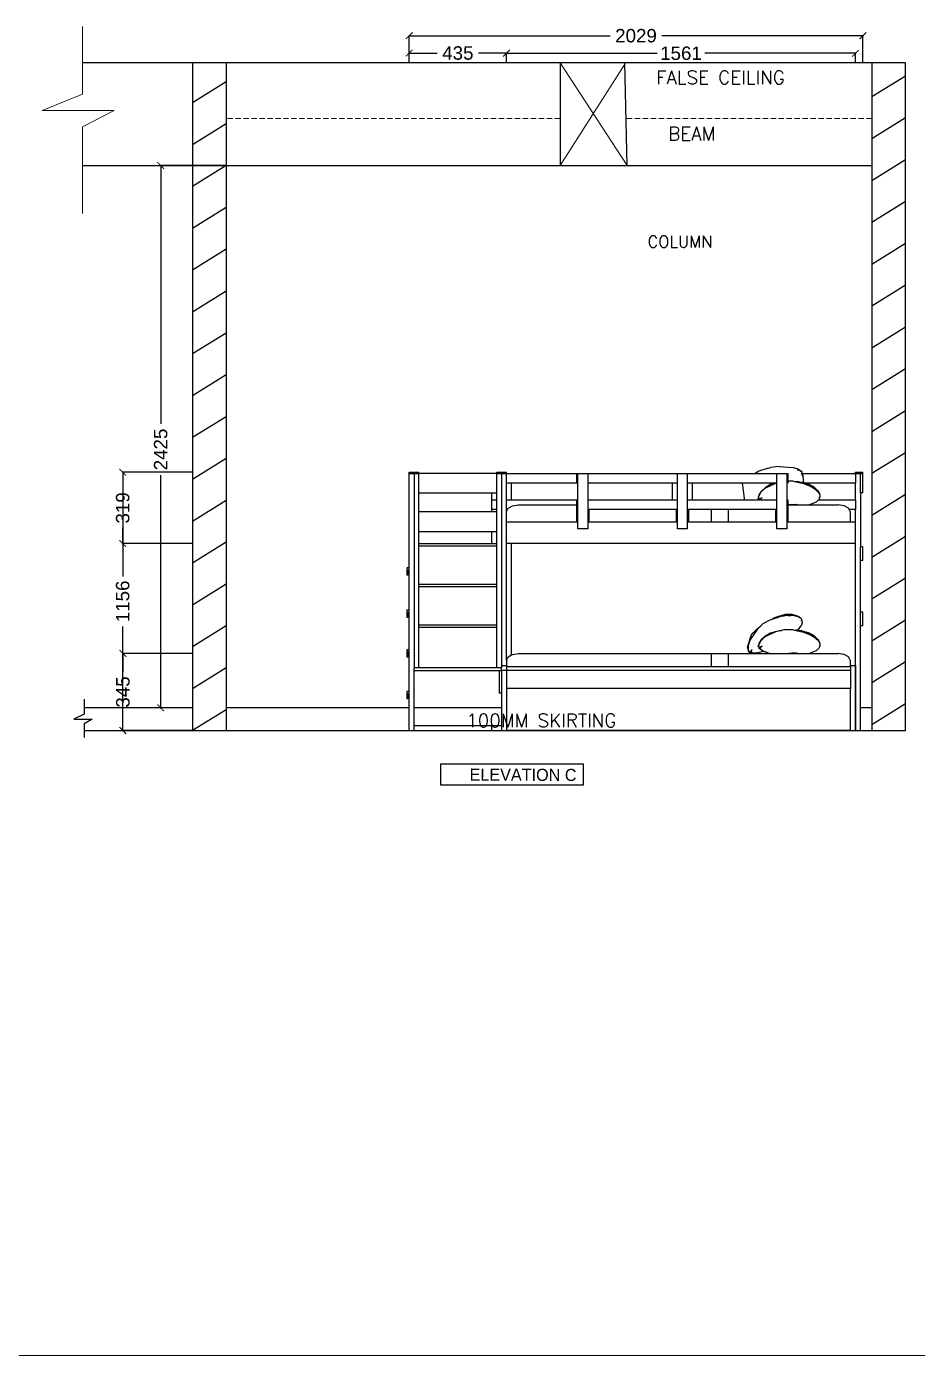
# Model space of a CAD drawing. Header units: millimetres. Extents: x 1464389 to 1998638, y -29162 to 256806.
# Drawn here: x 1539506 to 1543490, y 29939 to 35883 of the extents above; entities that cross this region are included whole.
import ezdxf

# ---------------------------------------------------------------- set-up
doc = ezdxf.new("R2010")
doc.units = ezdxf.units.MM
doc.header["$LTSCALE"] = 15
doc.header["$PDMODE"] = 35
doc.linetypes.add('HIDDEN', pattern=[9.525, 6.35, -3.175])
doc.layers.get('0').update_dxf_attribs({"lineweight": 5})
for name, color, linetype, lineweight in [('dimension', 1, 'Continuous', 25), ('false ceiling', 124, 'Continuous', 9), ('Hatch', 252, 'Continuous', 15), ('Layer1', 7, 'Continuous', 5), ('ledge wall line', 252, 'Continuous', 13), ('LS_DR_TEXT', 7, 'Continuous', 13)]:
    doc.layers.add(name, color=color, linetype=linetype, lineweight=lineweight)
for name, color, linetype in [('Edges', 7, 'Continuous'), ('Layer 1', 7, 'Continuous'), ('NEW WALL', 5, 'Continuous'), ('Text', 250, 'Continuous')]:
    doc.layers.add(name, color=color, linetype=linetype)
doc.styles.add('ARIAL', font='arial.ttf')
doc.styles.add('ROMANS', font='romans.shx')
doc.dimstyles.new('SC-25', dxfattribs={"dimtxt": 60, "dimasz": 30, "dimexe": 0, "dimexo": 0, "dimgap": 25, "dimtad": 0, "dimdec": 0, "dimzin": 0, "dimdsep": 46, "dimtxsty": 'ARIAL', "dimblk": 'ARCHTICK', "dimcen": 0.09, "dimdle": 3, "dimclrd": 251, "dimclre": 251, "dimclrt": 1, "dimadec": 0, "dimazin": 0, "dimtfac": 1, "dimtdec": 0, "dimtofl": 0, "dimtmove": 0, "dimatfit": 2, "dimfxl": 100, "dimtolj": 1, "dimtzin": 0, "dimarcsym": 0})

# ---------------------------------------------------------------- blocks, each defined once
blk = doc.blocks.new('_ArchTick')
at = {"color": 0, "linetype": 'ByBlock', "const_width": 0.15}
blk.add_lwpolyline([(-0.5, -0.5), (0.5, 0.5)], dxfattribs=at)
blk = doc.blocks.new('*D1486')
at = {"layer": 'Defpoints', "color": 0, "ltscale": 0.25, "transparency": 16777216}
for p in [(1540248.7, 33889.9), (1539936.2, 32734.2), (1540259.8, 32734.2)]:
    blk.add_point(p, dxfattribs=at)
at = {"layer": 'dimension', "color": 251, "lineweight": -2, "ltscale": 0.25, "transparency": 16777216}
for p, q in [((1539936.2, 33892.9), (1539936.2, 33423.8)), ((1540248.7, 33889.9), (1539936.2, 33889.9)), ((1539936.2, 32731.2), (1539936.2, 33200.3)), ((1540259.8, 32734.2), (1539936.2, 32734.2))]:
    blk.add_line(p, q, dxfattribs=at)
at = {"layer": 'dimension', "color": 251, "lineweight": -2, "ltscale": 0.25, "transparency": 16777216, "xscale": 30, "yscale": 30, "zscale": 30}
for p, rotation in [((1539936.2, 33889.9), 90), ((1539936.2, 32734.2), 270)]:
    blk.add_blockref('_ArchTick', p, dxfattribs=dict(at, rotation=rotation))
at = {"layer": 'dimension', "color": 1, "ltscale": 0.25, "transparency": 16777216, "insert": (1539936.2, 33312), "char_height": 60, "attachment_point": 5, "rotation": 90, "style": 'ARIAL'}
blk.add_mtext('\\A1;1156', dxfattribs=at)
blk = doc.blocks.new('*D1487')
at = {"layer": 'Defpoints', "color": 0, "ltscale": 0.25, "transparency": 16777216}
for p in [(1543246.3, 35841.9), (1541217.4, 35721.2), (1543246.3, 35721.2)]:
    blk.add_point(p, dxfattribs=at)
at = {"layer": 'dimension', "color": 251, "lineweight": -2, "ltscale": 0.25, "transparency": 16777216}
for p, q in [((1541214.4, 35841.9), (1542116.6, 35841.9)), ((1541217.4, 35721.2), (1541217.4, 35841.9)), ((1543249.3, 35841.9), (1542347, 35841.9)), ((1543246.3, 35721.2), (1543246.3, 35841.9))]:
    blk.add_line(p, q, dxfattribs=at)
at = {"layer": 'dimension', "color": 251, "lineweight": -2, "ltscale": 0.25, "transparency": 16777216, "xscale": 30, "yscale": 30, "zscale": 30, "rotation": 180}
blk.add_blockref('_ArchTick', (1541217.4, 35841.9), dxfattribs=at)
at = {"layer": 'dimension', "color": 251, "lineweight": -2, "ltscale": 0.25, "transparency": 16777216, "xscale": 30, "yscale": 30, "zscale": 30}
blk.add_blockref('_ArchTick', (1543246.3, 35841.9), dxfattribs=at)
at = {"layer": 'dimension', "color": 1, "ltscale": 0.25, "transparency": 16777216, "insert": (1542231.8, 35841.9), "char_height": 60, "attachment_point": 5, "style": 'ARIAL'}
blk.add_mtext('\\A1;2029', dxfattribs=at)
blk = doc.blocks.new('*D1488')
at = {"layer": 'Defpoints', "color": 0, "ltscale": 0.25, "transparency": 16777216}
for p in [(1539936.2, 33889.9), (1540248.7, 33889.9), (1540248.7, 33570.6)]:
    blk.add_point(p, dxfattribs=at)
at = {"layer": 'dimension', "color": 251, "lineweight": -2, "ltscale": 0.25, "transparency": 16777216}
for p, q in [((1539936.2, 33892.9), (1539936.2, 33821.6)), ((1540248.7, 33889.9), (1539936.2, 33889.9)), ((1539936.2, 33567.6), (1539936.2, 33638.9)), ((1540248.7, 33570.6), (1539936.2, 33570.6))]:
    blk.add_line(p, q, dxfattribs=at)
at = {"layer": 'dimension', "color": 251, "lineweight": -2, "ltscale": 0.25, "transparency": 16777216, "xscale": 30, "yscale": 30, "zscale": 30}
for p, rotation in [((1539936.2, 33889.9), 90), ((1539936.2, 33570.6), 270)]:
    blk.add_blockref('_ArchTick', p, dxfattribs=dict(at, rotation=rotation))
at = {"layer": 'dimension', "color": 1, "ltscale": 0.25, "transparency": 16777216, "insert": (1539936.2, 33730.2), "char_height": 60, "attachment_point": 5, "rotation": 90, "style": 'ARIAL'}
blk.add_mtext('\\A1;319', dxfattribs=at)
blk = doc.blocks.new('*D1489')
at = {"layer": 'Defpoints', "color": 0, "ltscale": 0.25, "transparency": 16777216}
for p in [(1540248.7, 33079.3), (1539937.2, 32734.2), (1540208.9, 32734.2)]:
    blk.add_point(p, dxfattribs=at)
at = {"layer": 'dimension', "color": 251, "lineweight": -2, "ltscale": 0.25, "transparency": 16777216}
for p, q in [((1539937.2, 33082.3), (1539937.2, 32998.2)), ((1540248.7, 33079.3), (1539937.2, 33079.3)), ((1539937.2, 32731.2), (1539937.2, 32815.2)), ((1540208.9, 32734.2), (1539937.2, 32734.2))]:
    blk.add_line(p, q, dxfattribs=at)
at = {"layer": 'dimension', "color": 251, "lineweight": -2, "ltscale": 0.25, "transparency": 16777216, "xscale": 30, "yscale": 30, "zscale": 30}
for p, rotation in [((1539937.2, 33079.3), 90), ((1539937.2, 32734.2), 270)]:
    blk.add_blockref('_ArchTick', p, dxfattribs=dict(at, rotation=rotation))
at = {"layer": 'dimension', "color": 1, "ltscale": 0.25, "transparency": 16777216, "insert": (1539937.2, 32906.7), "char_height": 60, "attachment_point": 5, "rotation": 90, "style": 'ARIAL'}
blk.add_mtext('\\A1;345', dxfattribs=at)
blk = doc.blocks.new('*D1490')
at = {"layer": 'Defpoints', "color": 0, "ltscale": 0.25, "transparency": 16777216}
for p in [(1541652.5, 35721.2), (1543213.5, 35763.4), (1543213.5, 35721.2)]:
    blk.add_point(p, dxfattribs=at)
at = {"layer": 'dimension', "color": 251, "lineweight": -2, "ltscale": 0.25, "transparency": 16777216}
for p, q in [((1541649.5, 35763.4), (1542327.1, 35763.4)), ((1541652.5, 35721.2), (1541652.5, 35763.4)), ((1543216.5, 35763.4), (1542539, 35763.4)), ((1543213.5, 35721.2), (1543213.5, 35763.4))]:
    blk.add_line(p, q, dxfattribs=at)
at = {"layer": 'dimension', "color": 251, "lineweight": -2, "ltscale": 0.25, "transparency": 16777216, "xscale": 30, "yscale": 30, "zscale": 30, "rotation": 180}
blk.add_blockref('_ArchTick', (1541652.5, 35763.4), dxfattribs=at)
at = {"layer": 'dimension', "color": 251, "lineweight": -2, "ltscale": 0.25, "transparency": 16777216, "xscale": 30, "yscale": 30, "zscale": 30}
blk.add_blockref('_ArchTick', (1543213.5, 35763.4), dxfattribs=at)
at = {"layer": 'dimension', "color": 1, "ltscale": 0.25, "transparency": 16777216, "insert": (1542433, 35763.4), "char_height": 60, "attachment_point": 5, "style": 'ARIAL'}
blk.add_mtext('\\A1;1561', dxfattribs=at)
blk = doc.blocks.new('*D1491')
at = {"layer": 'Defpoints', "color": 0, "ltscale": 0.25, "transparency": 16777216}
for p in [(1541217.4, 35764.4), (1541217.4, 35721.2), (1541652.5, 35721.2)]:
    blk.add_point(p, dxfattribs=at)
at = {"layer": 'dimension', "color": 251, "lineweight": -2, "ltscale": 0.25, "transparency": 16777216}
for p, q in [((1541214.4, 35764.4), (1541342.2, 35764.4)), ((1541217.4, 35721.2), (1541217.4, 35764.4)), ((1541655.5, 35764.4), (1541527.7, 35764.4)), ((1541652.5, 35721.2), (1541652.5, 35764.4))]:
    blk.add_line(p, q, dxfattribs=at)
at = {"layer": 'dimension', "color": 251, "lineweight": -2, "ltscale": 0.25, "transparency": 16777216, "xscale": 30, "yscale": 30, "zscale": 30, "rotation": 180}
blk.add_blockref('_ArchTick', (1541217.4, 35764.4), dxfattribs=at)
at = {"layer": 'dimension', "color": 251, "lineweight": -2, "ltscale": 0.25, "transparency": 16777216, "xscale": 30, "yscale": 30, "zscale": 30}
blk.add_blockref('_ArchTick', (1541652.5, 35764.4), dxfattribs=at)
at = {"layer": 'dimension', "color": 1, "ltscale": 0.25, "transparency": 16777216, "insert": (1541435, 35764.4), "char_height": 60, "attachment_point": 5, "style": 'ARIAL'}
blk.add_mtext('\\A1;435', dxfattribs=at)
blk = doc.blocks.new('*D1492')
at = {"layer": 'Defpoints', "color": 0, "ltscale": 0.25, "transparency": 16777216}
for p in [(1540398.7, 35261.2), (1540106.1, 32835.8), (1540248.7, 32835.8)]:
    blk.add_point(p, dxfattribs=at)
at = {"layer": 'dimension', "color": 251, "lineweight": -2, "ltscale": 0.25, "transparency": 16777216}
for p, q in [((1540106.1, 35264.2), (1540106.1, 34106.8)), ((1540398.7, 35261.2), (1540106.1, 35261.2)), ((1540106.1, 32832.8), (1540106.1, 33876.1)), ((1540248.7, 32835.8), (1540106.1, 32835.8))]:
    blk.add_line(p, q, dxfattribs=at)
at = {"layer": 'dimension', "color": 251, "lineweight": -2, "ltscale": 0.25, "transparency": 16777216, "xscale": 30, "yscale": 30, "zscale": 30}
for p, rotation in [((1540106.1, 35261.2), 90), ((1540106.1, 32835.8), 270)]:
    blk.add_blockref('_ArchTick', p, dxfattribs=dict(at, rotation=rotation))
at = {"layer": 'dimension', "color": 1, "ltscale": 0.25, "transparency": 16777216, "insert": (1540106.1, 33991.5), "char_height": 60, "attachment_point": 5, "rotation": 90, "style": 'ARIAL'}
blk.add_mtext('\\A1;2425', dxfattribs=at)

msp = doc.modelspace()

# ---------------------------------------------------------------- hatches: boundary and pattern name
at = {"layer": 'Layer 1', "ltscale": 0.25}
h = msp.add_hatch(dxfattribs=at)
h.set_pattern_fill('ANSI31', color=8, scale=50, angle=167)
h.set_pattern_definition([(212, (595764.54, 223531.96), (84.124683, -134.627635), [])])
h.paths.add_polyline_path([(1540398.7, 35261.2), (1540248.7, 35261.2), (1540248.7, 32734.2), (1540398.7, 32734.2)])
h.paths.add_polyline_path([(1540398.7, 35721.2), (1540248.7, 35721.2), (1540248.7, 35261.2), (1540398.7, 35261.2)])
h.paths.add_polyline_path([(1543436.5, 35721.2), (1543286.5, 35721.2), (1543286.5, 32734.2), (1543436.5, 32734.2)])

# ---------------------------------------------------------------- linework, layer by layer
at = {"ltscale": 0.25}
msp.add_line((1520964.5, 29939.4), (1566247, 29939.4), dxfattribs=at)
at = {"layer": 'Edges'}
for p, q in [((1541217.4, 33889.9), (1541261, 33889.9)), ((1541217.4, 33884.4), (1541217.4, 33889.9)), ((1541217.4, 33884.4), (1541239.2, 33884.4)), ((1541217.4, 33461.6), (1541217.4, 33884.4)), ((1541239.2, 33884.4), (1541261, 33884.4)), ((1541239.2, 33884.4), (1541239.2, 33014.1)), ((1541261, 33884.4), (1541261, 33889.9)), ((1541261, 33797.1), (1541261, 33884.4)), ((1541608.9, 33884.4), (1541261, 33884.4)), ((1541608.9, 33884.4), (1541608.9, 33889.9)), ((1541608.9, 33889.9), (1541652.5, 33889.9)), ((1541608.9, 33884.4), (1541630.7, 33884.4)), ((1541608.9, 33797.1), (1541608.9, 33884.4)), ((1541630.7, 33884.4), (1541652.5, 33884.4)), ((1541630.7, 33884.4), (1541630.7, 33025.1)), ((1541652.5, 33884.4), (1541652.5, 33889.9)), ((1541652.5, 33840.8), (1541652.5, 33884.4)), ((1541652.5, 33884.4), (1541967.5, 33884.4)), ((1541967.5, 33840.8), (1541967.5, 33884.4)), ((1541967.5, 33884.4), (1541972.1, 33884.4)), ((1541972.1, 33884.4), (1542016.4, 33884.4)), ((1541972.1, 33840.8), (1541972.1, 33884.4)), ((1542016.4, 33884.4), (1542416.9, 33884.4)), ((1542016.4, 33884.4), (1542016.4, 33840.8)), ((1542416.9, 33884.4), (1542461.1, 33884.4)), ((1542416.9, 33840.8), (1542416.9, 33884.4)), ((1542461.1, 33884.4), (1542764.4, 33884.4)), ((1542461.1, 33884.4), (1542461.1, 33840.8)), ((1542781.1, 33894.4), (1542764.4, 33884.4)), ((1542764.4, 33884.4), (1542861.6, 33884.4)), ((1542818.2, 33906.1), (1542781.1, 33894.4)), ((1542818.2, 33906.1), (1542833, 33910.2)), ((1542872, 33915.1), (1542833, 33910.2)), ((1542861.6, 33884.4), (1542905.9, 33884.4)), ((1542861.6, 33840.8), (1542861.6, 33884.4)), ((1542872, 33915.1), (1542934.1, 33911.6)), ((1542905.9, 33884.4), (1542910.5, 33884.4)), ((1542905.9, 33884.4), (1542905.9, 33840.8)), ((1542910.5, 33884.4), (1542910.5, 33850.7)), ((1542934.1, 33911.6), (1542951.3, 33907)), ((1542964.9, 33899.6), (1542951.3, 33907)), ((1542964.5, 33896.9), (1542953, 33898.9)), ((1542965.9, 33895.6), (1542963.3, 33896.5)), ((1542969.7, 33894.5), (1542964.5, 33896.9)), ((1542964.5, 33896.9), (1542966.8, 33896.3)), ((1542966.8, 33896.3), (1542964.9, 33899.6)), ((1542968, 33896), (1542964.9, 33899.6)), ((1542967.3, 33894.5), (1542965.9, 33895.6)), ((1542966.8, 33896.3), (1542968, 33896)), ((1542968.4, 33893.5), (1542967.3, 33894.5)), ((1542968.7, 33893.5), (1542967.3, 33894.5)), ((1542968, 33896), (1542971, 33895.3)), ((1542968.9, 33892.8), (1542968.4, 33893.5)), ((1542968.9, 33892.8), (1542968.9, 33892.8)), ((1542969.5, 33891.8), (1542968.9, 33892.8)), ((1542969.7, 33894.5), (1542969.7, 33894.4)), ((1542971, 33895.3), (1542972.8, 33893.6)), ((1542971.2, 33887.2), (1542972.2, 33884.6)), ((1542978.7, 33871.3), (1542972.2, 33884.6)), ((1542972.9, 33893.4), (1542972.8, 33893.6)), ((1542972.8, 33889.8), (1542973, 33889.4)), ((1542972.9, 33893.4), (1542973.2, 33891.5)), ((1542973.2, 33891.5), (1542973, 33889.4)), ((1542973, 33889.4), (1542974.5, 33884.4)), ((1542974.5, 33884.4), (1543213.5, 33884.4)), ((1542974.5, 33884.4), (1542977.1, 33876.4)), ((1543213.5, 33884.4), (1543213.5, 33889.9)), ((1543213.5, 33889.9), (1543246.3, 33889.9)), ((1543213.5, 33884.4), (1543213.5, 33840.8)), ((1543213.5, 33884.4), (1543235.3, 33884.4)), ((1543235.3, 33884.4), (1543246.3, 33884.4)), ((1543235.3, 33797.1), (1543235.3, 33884.4)), ((1543246.3, 33884.4), (1543246.3, 33889.9)), ((1543246.3, 33797.1), (1543246.3, 33884.4)), ((1541674.4, 33840.8), (1541652.5, 33840.8)), ((1541652.5, 33766), (1541652.5, 33840.8)), ((1541674.4, 33766), (1541674.4, 33840.8)), ((1541967.5, 33840.8), (1541674.4, 33840.8)), ((1541972.1, 33840.8), (1541967.5, 33840.8)), ((1541972.1, 33766), (1541972.1, 33840.8)), ((1542394.7, 33840.8), (1542016.4, 33840.8)), ((1542016.4, 33840.8), (1542016.4, 33766)), ((1542394.7, 33766), (1542394.7, 33840.8)), ((1542416.9, 33840.8), (1542394.7, 33840.8)), ((1542416.9, 33766), (1542416.9, 33840.8)), ((1542483.2, 33840.8), (1542461.1, 33840.8)), ((1542461.1, 33840.8), (1542461.1, 33766)), ((1542483.2, 33840.8), (1542483.2, 33766)), ((1542708.3, 33840.8), (1542483.2, 33840.8)), ((1542707.8, 33839.7), (1542706.8, 33838)), ((1542706.8, 33838), (1542707.6, 33831.4)), ((1542707.6, 33831.4), (1542716, 33771.9)), ((1542708.3, 33840.8), (1542707.8, 33839.7)), ((1542849.9, 33840.8), (1542708.3, 33840.8)), ((1542814.6, 33823.9), (1542792, 33804.2)), ((1542858.5, 33840.8), (1542807.7, 33817.4)), ((1542814.6, 33823.9), (1542831.8, 33836.7)), ((1542831.8, 33836.7), (1542845.7, 33839.5)), ((1542845.7, 33839.5), (1542849.9, 33840.8)), ((1542858.5, 33840.8), (1542849.9, 33840.8)), ((1542861.6, 33840.8), (1542858.5, 33840.8)), ((1542861.6, 33766), (1542861.6, 33840.8)), ((1542910.5, 33840.8), (1542905.9, 33840.8)), ((1542905.9, 33840.8), (1542905.9, 33766)), ((1542910.5, 33850.7), (1542932.3, 33850.5)), ((1542910.5, 33850.7), (1542910.5, 33840.8)), ((1542932.3, 33850.5), (1542941, 33848.5)), ((1542941, 33848.5), (1542948.9, 33848.4)), ((1542941, 33848.5), (1542975.2, 33840.7)), ((1542971.6, 33844.5), (1542948.9, 33848.4)), ((1542981.6, 33841.8), (1542971.6, 33844.5)), ((1543019.8, 33825.3), (1542975.2, 33840.7)), ((1543012.1, 33825.9), (1542975.2, 33840.7)), ((1542977.1, 33876.4), (1542977.9, 33874.4)), ((1542977.1, 33876.4), (1542978.7, 33871.3)), ((1542977.9, 33874.4), (1542978.7, 33871.3)), ((1542981.3, 33855.7), (1542978.7, 33871.3)), ((1542980.7, 33848.2), (1542980.8, 33846.7)), ((1542980.8, 33846.7), (1542981.3, 33855.7)), ((1542980.8, 33846.7), (1542980.9, 33845)), ((1542980.9, 33845), (1542981.6, 33841.8)), ((1542980.9, 33845), (1542980.9, 33843.8)), ((1542985.6, 33840.8), (1542981.6, 33841.8)), ((1543213.5, 33840.8), (1542985.6, 33840.8)), ((1543008.2, 33834.7), (1542985.6, 33840.8)), ((1543008.2, 33834.7), (1543025.1, 33825.4)), ((1543012.1, 33825.9), (1543022.4, 33820)), ((1543019.8, 33825.3), (1543043.3, 33806.7)), ((1543037.4, 33809.4), (1543022.4, 33820)), ((1543043.3, 33806.7), (1543025.1, 33825.4)), ((1543045, 33806), (1543025.1, 33825.4)), ((1543213.5, 33766), (1543213.5, 33840.8)), ((1541261, 33797.1), (1541587.1, 33797.1)), ((1541261, 33712.3), (1541261, 33797.1)), ((1541587.1, 33797.1), (1541608.9, 33797.1)), ((1541587.1, 33766), (1541587.1, 33797.1)), ((1541587.1, 33766), (1541608.9, 33766)), ((1541587.1, 33722.3), (1541587.1, 33766)), ((1541608.9, 33766), (1541608.9, 33797.1)), ((1541608.9, 33722.3), (1541608.9, 33766)), ((1541652.5, 33766), (1541674.4, 33766)), ((1541652.5, 33722.3), (1541652.5, 33766)), ((1541674.4, 33766), (1541967.5, 33766)), ((1541967.5, 33766), (1541972.1, 33766)), ((1541967.5, 33743.9), (1541967.5, 33766)), ((1541972.1, 33722.3), (1541972.1, 33766)), ((1542016.4, 33766), (1542394.7, 33766)), ((1542016.4, 33766), (1542016.4, 33722.3)), ((1542394.7, 33766), (1542416.9, 33766)), ((1542416.9, 33722.3), (1542416.9, 33766)), ((1542461.1, 33766), (1542483.2, 33766)), ((1542461.1, 33766), (1542461.1, 33722.3)), ((1542483.2, 33766), (1542718.5, 33766)), ((1542718.5, 33766), (1542716, 33771.9)), ((1542718.5, 33766), (1542784.3, 33766)), ((1542778.7, 33771.7), (1542779, 33777.3)), ((1542778.7, 33771.7), (1542779.8, 33770.9)), ((1542779.4, 33779), (1542779, 33777.3)), ((1542780.6, 33782.8), (1542779.4, 33779)), ((1542779.9, 33781.6), (1542779.4, 33779)), ((1542780.3, 33780.7), (1542779.5, 33778.3)), ((1542779.5, 33778.3), (1542781.4, 33769.4)), ((1542779.8, 33770.9), (1542780.9, 33769.9)), ((1542779.9, 33781.6), (1542782.5, 33787.2)), ((1542780.9, 33769.9), (1542780, 33771)), ((1542780.3, 33780.7), (1542780.1, 33779.5)), ((1542780.8, 33783), (1542780.3, 33780.7)), ((1542782.4, 33786.6), (1542780.8, 33783)), ((1542781.4, 33769.4), (1542780.9, 33769.9)), ((1542781.4, 33769.4), (1542781.5, 33768.9)), ((1542785.4, 33767.8), (1542781.5, 33768.9)), ((1542781.5, 33768.9), (1542785.5, 33766)), ((1542782.8, 33767.8), (1542781.5, 33768.9)), ((1542784.1, 33790.5), (1542782.4, 33786.6)), ((1542782.4, 33786.6), (1542782.5, 33787.2)), ((1542782.5, 33787.2), (1542784.9, 33796.8)), ((1542782.8, 33767.8), (1542784.3, 33766)), ((1542783.2, 33767.5), (1542782.8, 33767.8)), ((1542783.1, 33784.5), (1542792.2, 33802.4)), ((1542784, 33766.6), (1542783.2, 33767.5)), ((1542784.6, 33766), (1542784, 33766.6)), ((1542784.3, 33766), (1542784.6, 33766)), ((1542784.6, 33769.9), (1542786, 33771.4)), ((1542784.6, 33769.9), (1542784.7, 33768.9)), ((1542784.6, 33766), (1542785.5, 33766)), ((1542785.4, 33767.8), (1542784.7, 33768.9)), ((1542792, 33804.2), (1542784.9, 33796.8)), ((1542785.5, 33766), (1542787.4, 33766)), ((1542792, 33774.1), (1542786, 33771.4)), ((1542787.4, 33766), (1542787.7, 33766.8)), ((1542787.4, 33766), (1542861.6, 33766)), ((1542788.3, 33768.7), (1542787.7, 33766.8)), ((1542787.9, 33767.9), (1542788.4, 33769)), ((1542788.3, 33768.7), (1542788.7, 33769.7)), ((1542788.4, 33769), (1542788.7, 33769.7)), ((1542788.7, 33769.7), (1542788.8, 33769.9)), ((1542788.8, 33769.9), (1542791, 33772.6)), ((1542791, 33772.6), (1542793.2, 33774.2)), ((1542795.4, 33775.7), (1542792, 33774.1)), ((1542807.7, 33817.4), (1542792.2, 33802.4)), ((1542861.6, 33722.3), (1542861.6, 33766)), ((1542905.9, 33766), (1542910.5, 33766)), ((1542905.9, 33766), (1542905.9, 33722.3)), ((1542910.5, 33766), (1542910.5, 33743.9)), ((1543037.4, 33809.4), (1543043.6, 33804.9)), ((1543045, 33802.6), (1543037.4, 33809.4)), ((1543048.1, 33766), (1543038.9, 33756.7)), ((1543043.3, 33806.7), (1543044.6, 33805.7)), ((1543043.6, 33804.9), (1543045, 33802.6)), ((1543051, 33794.5), (1543044.6, 33805.7)), ((1543045, 33806), (1543049.8, 33798.3)), ((1543047.5, 33800.3), (1543045, 33802.6)), ((1543047.5, 33800.3), (1543051.9, 33792.5)), ((1543049.2, 33767.2), (1543048.1, 33766)), ((1543048.1, 33766), (1543213.5, 33766)), ((1543053.3, 33776.8), (1543049.2, 33767.2)), ((1543049.9, 33798.1), (1543049.8, 33798.3)), ((1543049.9, 33798.1), (1543051.6, 33794.8)), ((1543051.2, 33795.6), (1543049.9, 33798.1)), ((1543050.6, 33775.9), (1543052.6, 33778.1)), ((1543050.8, 33777.1), (1543052.6, 33778.1)), ((1543051, 33794.5), (1543051.9, 33792.5)), ((1543051, 33777.4), (1543052.6, 33778.1)), ((1543052.6, 33793.6), (1543051.2, 33795.6)), ((1543051.4, 33795.3), (1543051.2, 33795.6)), ((1543051.9, 33792.5), (1543052.3, 33791.8)), ((1543052.6, 33793.6), (1543052.3, 33791.8)), ((1543052.3, 33791.8), (1543052.8, 33791)), ((1543052.6, 33778.1), (1543052.7, 33778.2)), ((1543052.7, 33778.2), (1543053.7, 33778.7)), ((1543052.8, 33791), (1543054.5, 33787.5)), ((1543053.3, 33776.8), (1543054.3, 33779.3)), ((1543053.7, 33778.7), (1543053.8, 33778.8)), ((1543053.8, 33778.8), (1543054.3, 33779.3)), ((1543054.3, 33779.3), (1543055.2, 33780.5)), ((1543054.5, 33787.5), (1543055.6, 33785.3)), ((1543055.2, 33780.5), (1543055.9, 33783)), ((1543055.9, 33783), (1543055.6, 33785.3)), ((1543213.5, 33766), (1543213.5, 33722.3)), ((1543246.3, 33797.1), (1543235.3, 33797.1)), ((1543235.3, 33797.1), (1543235.3, 33556.4)), ((1541587.1, 33712.3), (1541261, 33712.3)), ((1541261, 33625), (1541261, 33712.3)), ((1541608.9, 33722.3), (1541587.1, 33722.3)), ((1541587.1, 33712.3), (1541587.1, 33722.3)), ((1541608.9, 33712.3), (1541587.1, 33712.3)), ((1541608.9, 33712.3), (1541608.9, 33722.3)), ((1541608.9, 33625), (1541608.9, 33712.3)), ((1541656.6, 33722.3), (1541652.5, 33722.3)), ((1541652.5, 33713.8), (1541656.6, 33722.3)), ((1541652.5, 33713.8), (1541652.5, 33722.3)), ((1541652.5, 33667.9), (1541652.5, 33713.8)), ((1541656.6, 33722.3), (1541659.7, 33728.9)), ((1541659.7, 33728.9), (1541679.2, 33739.9)), ((1541679.2, 33739.9), (1541705.9, 33743.9)), ((1541705.9, 33743.9), (1541967.5, 33743.9)), ((1541967.5, 33722.3), (1541967.5, 33743.9)), ((1541967.5, 33667.9), (1541967.5, 33722.3)), ((1541972.1, 33722.3), (1541967.5, 33722.3)), ((1541972.1, 33667.9), (1541972.1, 33722.3)), ((1542021, 33722.3), (1542016.4, 33722.3)), ((1542016.4, 33722.3), (1542016.4, 33667.9)), ((1542021, 33722.3), (1542021, 33667.9)), ((1542412.2, 33722.3), (1542021, 33722.3)), ((1542412.2, 33667.9), (1542412.2, 33722.3)), ((1542412.2, 33722.3), (1542416.9, 33722.3)), ((1542416.9, 33667.9), (1542416.9, 33722.3)), ((1542461.1, 33722.3), (1542465.8, 33722.3)), ((1542461.1, 33722.3), (1542461.1, 33667.9)), ((1542465.8, 33722.3), (1542465.8, 33667.9)), ((1542569, 33722.3), (1542465.8, 33722.3)), ((1542644.6, 33722.3), (1542569, 33722.3)), ((1542569, 33667.9), (1542569, 33722.3)), ((1542856.9, 33722.3), (1542644.6, 33722.3)), ((1542644.6, 33722.3), (1542644.6, 33667.9)), ((1542856.9, 33667.9), (1542856.9, 33722.3)), ((1542856.9, 33722.3), (1542861.6, 33722.3)), ((1542861.6, 33667.9), (1542861.6, 33722.3)), ((1542905.9, 33722.3), (1542910.5, 33722.3)), ((1542905.9, 33722.3), (1542905.9, 33667.9)), ((1542910.5, 33743.9), (1542915.4, 33743.9)), ((1542910.5, 33743.9), (1542910.5, 33722.3)), ((1542910.5, 33722.3), (1542910.5, 33667.9)), ((1542928.2, 33744.5), (1542915.4, 33743.9)), ((1542915.4, 33743.9), (1542932.7, 33743.9)), ((1542947.7, 33745.5), (1542928.2, 33744.5)), ((1542928.2, 33744.5), (1542932.7, 33743.9)), ((1542932.7, 33743.9), (1542998.9, 33743.9)), ((1542947.7, 33745.5), (1542954.1, 33747.1)), ((1542998.9, 33743.9), (1543012, 33746.4)), ((1542998.9, 33743.9), (1543136.3, 33743.9)), ((1543012, 33746.4), (1543038.9, 33756.7)), ((1543163, 33739.9), (1543136.3, 33743.9)), ((1543182.5, 33728.9), (1543163, 33739.9)), ((1543185.6, 33722.3), (1543182.5, 33728.9)), ((1543213.5, 33722.3), (1543185.6, 33722.3)), ((1543189.7, 33713.8), (1543185.6, 33722.3)), ((1543189.7, 33713.8), (1543189.7, 33667.9)), ((1543213.5, 33667.9), (1543213.5, 33722.3)), ((1541652.5, 33570.6), (1541652.5, 33667.9)), ((1541652.5, 33667.9), (1541967.5, 33667.9)), ((1541972.1, 33667.9), (1541967.5, 33667.9)), ((1541972.1, 33636.3), (1541972.1, 33667.9)), ((1542021, 33667.9), (1542016.4, 33667.9)), ((1542016.4, 33667.9), (1542016.4, 33636.3)), ((1542021, 33667.9), (1542412.2, 33667.9)), ((1542416.9, 33667.9), (1542412.2, 33667.9)), ((1542416.9, 33636.3), (1542416.9, 33667.9)), ((1542465.8, 33667.9), (1542461.1, 33667.9)), ((1542461.1, 33667.9), (1542461.1, 33636.3)), ((1542465.8, 33667.9), (1542569, 33667.9)), ((1542569, 33667.9), (1542644.6, 33667.9)), ((1542644.6, 33667.9), (1542856.9, 33667.9)), ((1542861.6, 33667.9), (1542856.9, 33667.9)), ((1542861.6, 33636.3), (1542861.6, 33667.9)), ((1542910.5, 33667.9), (1542905.9, 33667.9)), ((1542905.9, 33667.9), (1542905.9, 33636.3)), ((1542910.5, 33667.9), (1543189.7, 33667.9)), ((1543189.7, 33667.9), (1543213.5, 33667.9)), ((1543213.5, 33570.6), (1543213.5, 33667.9)), ((1541261, 33625), (1541587.1, 33625)), ((1541261, 33569.8), (1541261, 33625)), ((1541587.1, 33625), (1541608.9, 33625)), ((1541587.1, 33569.8), (1541587.1, 33625)), ((1541608.9, 33569.8), (1541608.9, 33625)), ((1542016.4, 33636.3), (1541972.1, 33636.3)), ((1542461.1, 33636.3), (1542416.9, 33636.3)), ((1542905.9, 33636.3), (1542861.6, 33636.3)), ((1541587.1, 33569.8), (1541261, 33569.8)), ((1541261, 33558.9), (1541261, 33569.8)), ((1541608.9, 33558.9), (1541261, 33558.9)), ((1541261, 33387.3), (1541261, 33558.9)), ((1541608.9, 33569.8), (1541587.1, 33569.8)), ((1541608.9, 33558.9), (1541608.9, 33569.8)), ((1541608.9, 33387.3), (1541608.9, 33558.9)), ((1541652.5, 33049.1), (1541652.5, 33570.6)), ((1541674.4, 33570.6), (1541652.5, 33570.6)), ((1541674.4, 33072.5), (1541674.4, 33570.6)), ((1543213.5, 33570.6), (1541674.4, 33570.6)), ((1543213.5, 32734.2), (1543213.5, 33570.6)), ((1543246.3, 33556.4), (1543235.3, 33556.4)), ((1543235.3, 33495.3), (1543235.3, 33556.4)), ((1543246.3, 33495.3), (1543246.3, 33556.4)), ((1543235.3, 33264.5), (1543235.3, 33495.3)), ((1543246.3, 33495.3), (1543235.3, 33495.3)), ((1541217.4, 33461.6), (1541206.5, 33461.6)), ((1541206.5, 33461.6), (1541206.5, 33428.9)), ((1541211.9, 33428.9), (1541206.5, 33428.9)), ((1541211.9, 33449.9), (1541211.9, 33428.9)), ((1541217.4, 33449.9), (1541211.9, 33449.9)), ((1541217.4, 33449.9), (1541217.4, 33461.6)), ((1541217.4, 33273.2), (1541217.4, 33449.9)), ((1541608.9, 33387.3), (1541261, 33387.3)), ((1541261, 33376.4), (1541261, 33387.3)), ((1541608.9, 33376.4), (1541261, 33376.4)), ((1541261, 33206.2), (1541261, 33376.4)), ((1541608.9, 33376.4), (1541608.9, 33387.3)), ((1541608.9, 33206.2), (1541608.9, 33376.4)), ((1541217.4, 33273.2), (1541206.5, 33273.2)), ((1541206.5, 33273.2), (1541206.5, 33240.5)), ((1541211.9, 33240.5), (1541206.5, 33240.5)), ((1541217.4, 33261.5), (1541211.9, 33261.5)), ((1541211.9, 33261.5), (1541211.9, 33240.5)), ((1541217.4, 33261.5), (1541217.4, 33273.2)), ((1541217.4, 33095.9), (1541217.4, 33261.5)), ((1542801, 33212.7), (1542831.5, 33230)), ((1542831.5, 33230), (1542840, 33232.7)), ((1542840, 33232.7), (1542873.5, 33243)), ((1542840, 33232.7), (1542846.9, 33236.5)), ((1542868.5, 33244.5), (1542846.9, 33236.5)), ((1542905.1, 33254.3), (1542868.5, 33244.5)), ((1542919.8, 33251.9), (1542873.5, 33243)), ((1542912.9, 33248.7), (1542873.5, 33243)), ((1542905.1, 33254.3), (1542924.3, 33254.7)), ((1542912.9, 33248.7), (1542924.7, 33248.6)), ((1542919.8, 33251.9), (1542949.5, 33247.6)), ((1542949.5, 33247.6), (1542924.3, 33254.7)), ((1542951.3, 33247.8), (1542924.3, 33254.7)), ((1542943, 33247), (1542924.7, 33248.6)), ((1542943, 33247), (1542950.6, 33246.2)), ((1542953, 33244.8), (1542943, 33247)), ((1542949.5, 33247.6), (1542951.1, 33247.4)), ((1542950.6, 33246.2), (1542953, 33244.8)), ((1542962.3, 33240.9), (1542951.1, 33247.4)), ((1542951.3, 33247.8), (1542959.3, 33243.5)), ((1542956.3, 33244.1), (1542953, 33244.8)), ((1542956.3, 33244.1), (1542964.1, 33239.6)), ((1542959.5, 33243.4), (1542959.3, 33243.5)), ((1542959.5, 33243.4), (1542962.7, 33241.4)), ((1542961.9, 33241.9), (1542959.5, 33243.4)), ((1542964.2, 33240.9), (1542961.9, 33241.9)), ((1542962.2, 33241.7), (1542961.9, 33241.9)), ((1542962.3, 33240.9), (1542964.1, 33239.6)), ((1542964.1, 33239.6), (1542964.7, 33239.2)), ((1542964.2, 33240.9), (1542964.7, 33239.2)), ((1542964.7, 33239.2), (1542965.5, 33238.7)), ((1542965.5, 33238.7), (1542968.8, 33236.6)), ((1542968.8, 33236.6), (1542970.9, 33235.2)), ((1542970.8, 33225.7), (1542971.8, 33227.5)), ((1542970.8, 33226), (1542971.8, 33227.5)), ((1542972.3, 33233.3), (1542970.9, 33235.2)), ((1542971.3, 33224.6), (1542971.8, 33227.5)), ((1542971.8, 33227.5), (1542971.9, 33227.6)), ((1542971.9, 33227.6), (1542972.5, 33228.5)), ((1542973, 33230.8), (1542972.3, 33233.3)), ((1542972.5, 33228.5), (1542972.6, 33228.7)), ((1542972.6, 33228.7), (1542972.7, 33229.3)), ((1542972.7, 33229.3), (1542973, 33230.8)), ((1542973.1, 33226.7), (1542972.7, 33229.3)), ((1542973.1, 33226.7), (1542974.4, 33216.3)), ((1543246.3, 33264.5), (1543235.3, 33264.5)), ((1543235.3, 33203.3), (1543235.3, 33264.5)), ((1543246.3, 33203.3), (1543246.3, 33264.5)), ((1541608.9, 33206.2), (1541261, 33206.2)), ((1541261, 33195.3), (1541261, 33206.2)), ((1541608.9, 33195.3), (1541261, 33195.3)), ((1541261, 33014.1), (1541261, 33195.3)), ((1541608.9, 33195.3), (1541608.9, 33206.2)), ((1541608.9, 33014.1), (1541608.9, 33195.3)), ((1542773.3, 33185.9), (1542740.1, 33139.1)), ((1542742.9, 33148.2), (1542751.4, 33167.8)), ((1542751.4, 33167.8), (1542762, 33177.2)), ((1542762, 33177.2), (1542773.4, 33189.1)), ((1542790.5, 33202.6), (1542773.3, 33185.9)), ((1542773.4, 33189.1), (1542790.5, 33202.6)), ((1542801, 33212.7), (1542790.5, 33202.6)), ((1542859.9, 33176.7), (1542807.7, 33152.8)), ((1542814.6, 33159.3), (1542831.8, 33172)), ((1542831.8, 33172), (1542845.7, 33174.9)), ((1542845.7, 33174.9), (1542861.5, 33179.5)), ((1542883.1, 33182.5), (1542859.9, 33176.7)), ((1542861.5, 33179.5), (1542883.1, 33182.5)), ((1542897.2, 33186.1), (1542883.1, 33182.5)), ((1542897.2, 33186.1), (1542932.3, 33185.8)), ((1542932.3, 33185.8), (1542941, 33183.9)), ((1542941, 33183.9), (1542948.9, 33183.8)), ((1542941, 33183.9), (1542975.2, 33176.1)), ((1542955, 33182.7), (1542948.9, 33183.8)), ((1542955, 33182.7), (1542970.7, 33202.1)), ((1542971.6, 33179.9), (1542955, 33182.7)), ((1542974.4, 33216.3), (1542970.7, 33202.1)), ((1543008.2, 33170), (1542971.6, 33179.9)), ((1543019.8, 33160.6), (1542975.2, 33176.1)), ((1543012.1, 33161.3), (1542975.2, 33176.1)), ((1543008.2, 33170), (1543025.1, 33160.8)), ((1543235.3, 32734.2), (1543235.3, 33203.3)), ((1543246.3, 33203.3), (1543235.3, 33203.3)), ((1542733.1, 33119.8), (1542730.7, 33109.8)), ((1542733.4, 33100.3), (1542730.7, 33109.8)), ((1542742.9, 33148.2), (1542733.1, 33119.8)), ((1542740.1, 33139.1), (1542734.2, 33118.3)), ((1542735.2, 33098.3), (1542734.2, 33118.3)), ((1542778.8, 33108.3), (1542779, 33112.7)), ((1542779.4, 33114.3), (1542779, 33112.7)), ((1542780.6, 33118.1), (1542779.4, 33114.3)), ((1542779.9, 33116.9), (1542779.4, 33114.3)), ((1542780.3, 33116), (1542779.5, 33113.7)), ((1542779.5, 33113.7), (1542781.4, 33104.7)), ((1542779.9, 33116.9), (1542782.5, 33122.5)), ((1542780.3, 33116), (1542780.1, 33114.9)), ((1542780.8, 33118.3), (1542780.3, 33116)), ((1542782.4, 33121.9), (1542780.8, 33118.3)), ((1542784.1, 33125.9), (1542782.4, 33121.9)), ((1542782.4, 33121.9), (1542782.5, 33122.5)), ((1542782.5, 33122.5), (1542784.9, 33132.1)), ((1542783.1, 33119.9), (1542792.2, 33137.8)), ((1542784.6, 33105.3), (1542786, 33106.7)), ((1542792, 33139.5), (1542784.9, 33132.1)), ((1542792, 33109.5), (1542786, 33106.7)), ((1542788.8, 33105.2), (1542791, 33107.9)), ((1542791, 33107.9), (1542793.2, 33109.5)), ((1542814.6, 33159.3), (1542792, 33139.5)), ((1542795.4, 33111.1), (1542792, 33109.5)), ((1542807.7, 33152.8), (1542792.2, 33137.8)), ((1543012.1, 33161.3), (1543022.4, 33155.3)), ((1543019.8, 33160.6), (1543043.3, 33142.1)), ((1543037.4, 33144.7), (1543022.4, 33155.3)), ((1543045, 33141.4), (1543025.1, 33160.8)), ((1543043.3, 33142.1), (1543025.1, 33160.8)), ((1543037.4, 33144.7), (1543043.6, 33140.2)), ((1543045, 33137.9), (1543037.4, 33144.7)), ((1543043.3, 33142.1), (1543044.6, 33141.1)), ((1543043.6, 33140.2), (1543045, 33137.9)), ((1543051, 33129.9), (1543044.6, 33141.1)), ((1543045, 33141.4), (1543049.8, 33133.6)), ((1543047.5, 33135.6), (1543045, 33137.9)), ((1543047.5, 33135.6), (1543051.9, 33127.8)), ((1543053.3, 33112.2), (1543049.2, 33102.5)), ((1543049.9, 33133.4), (1543049.8, 33133.6)), ((1543049.9, 33133.4), (1543051.6, 33130.1)), ((1543051.2, 33130.9), (1543049.9, 33133.4)), ((1543050.6, 33111.2), (1543052.6, 33113.5)), ((1543050.8, 33112.4), (1543052.6, 33113.5)), ((1543051, 33129.9), (1543051.9, 33127.8)), ((1543051, 33112.7), (1543052.6, 33113.5)), ((1543052.6, 33128.9), (1543051.2, 33130.9)), ((1543051.4, 33130.6), (1543051.2, 33130.9)), ((1543051.9, 33127.8), (1543052.3, 33127.2)), ((1543052.6, 33128.9), (1543052.3, 33127.2)), ((1543052.3, 33127.2), (1543052.8, 33126.4)), ((1543052.6, 33113.5), (1543052.7, 33113.5)), ((1543052.7, 33113.5), (1543053.7, 33114)), ((1543052.8, 33126.4), (1543054.5, 33122.8)), ((1543053.3, 33112.2), (1543054.3, 33114.6)), ((1543053.7, 33114), (1543053.8, 33114.1)), ((1543053.8, 33114.1), (1543054.3, 33114.6)), ((1543054.3, 33114.6), (1543055.2, 33115.8)), ((1543054.5, 33122.8), (1543055.6, 33120.6)), ((1543055.2, 33115.8), (1543055.9, 33118.3)), ((1543055.9, 33118.3), (1543055.6, 33120.6)), ((1541217.4, 33095.9), (1541206.5, 33095.9)), ((1541206.5, 33095.9), (1541206.5, 33063.1)), ((1541211.9, 33063.1), (1541206.5, 33063.1)), ((1541217.4, 33084.2), (1541211.9, 33084.2)), ((1541211.9, 33084.2), (1541211.9, 33063.1)), ((1541217.4, 33084.2), (1541217.4, 33095.9)), ((1541217.4, 32909.2), (1541217.4, 33084.2)), ((1541652.5, 33049.1), (1541659.7, 33064.2)), ((1541652.5, 33049.1), (1541652.5, 33025.1)), ((1541659.7, 33064.2), (1541674.4, 33072.5)), ((1541674.4, 33072.5), (1541679.2, 33075.2)), ((1541679.2, 33075.2), (1541705.9, 33079.3)), ((1541705.9, 33079.3), (1542569, 33079.3)), ((1542569, 33079.3), (1542644.6, 33079.3)), ((1542569, 33019.6), (1542569, 33079.3)), ((1542644.6, 33079.3), (1542828.8, 33079.3)), ((1542644.6, 33079.3), (1542644.6, 33019.6)), ((1542733.1, 33104), (1542733.6, 33099.7)), ((1542734, 33094.2), (1542733.4, 33100.3)), ((1542733.6, 33099.7), (1542733.4, 33100.3)), ((1542733.6, 33099.7), (1542734, 33095.8)), ((1542733.9, 33095.5), (1542734.8, 33091.7)), ((1542734, 33095.8), (1542734.8, 33093.5)), ((1542734, 33094.2), (1542734.8, 33091.7)), ((1542734.8, 33093.5), (1542735.3, 33091.1)), ((1542734.8, 33093.5), (1542735.1, 33092.5)), ((1542734.8, 33091.7), (1542735.3, 33090)), ((1542735.3, 33091.1), (1542741.4, 33084.4)), ((1542737.8, 33084.9), (1542735.3, 33090)), ((1542737.8, 33084.9), (1542739.2, 33084.8)), ((1542739.2, 33084.8), (1542740.7, 33084.6)), ((1542740.7, 33084.6), (1542739.3, 33085)), ((1542741.4, 33084.4), (1542740.7, 33084.6)), ((1542741.4, 33084.4), (1542741.7, 33084)), ((1542745.6, 33084.9), (1542741.7, 33084)), ((1542741.7, 33084), (1542748.4, 33083.2)), ((1542743.4, 33083.6), (1542741.7, 33084)), ((1542743.4, 33083.6), (1542748.7, 33081.7)), ((1542743.9, 33083.5), (1542743.4, 33083.6)), ((1542743.9, 33086.4), (1542744.4, 33088.4)), ((1542743.9, 33086.4), (1542744.4, 33085.6)), ((1542745, 33083.2), (1542743.9, 33083.5)), ((1542748.2, 33093.7), (1542744.4, 33088.4)), ((1542745.6, 33084.9), (1542744.4, 33085.6)), ((1542752.2, 33081.3), (1542745, 33083.2)), ((1542747.5, 33088.4), (1542748.1, 33091.9)), ((1542747.5, 33088.2), (1542747.5, 33088.4)), ((1542747.7, 33087.1), (1542747.5, 33088.2)), ((1542747.6, 33087.5), (1542747.5, 33088.2)), ((1542747.7, 33086.3), (1542747.6, 33087.5)), ((1542747.7, 33087.1), (1542748.2, 33085.2)), ((1542748.1, 33091.9), (1542749.2, 33094.4)), ((1542750.3, 33096.8), (1542748.2, 33093.7)), ((1542748.4, 33083.2), (1542748.2, 33085.2)), ((1542752.2, 33081.3), (1542748.7, 33081.7)), ((1542752.2, 33081.3), (1542768.2, 33081.5)), ((1542752.2, 33081.3), (1542766.6, 33081.1)), ((1542758.3, 33080.6), (1542752.2, 33081.3)), ((1542770.3, 33081.2), (1542758.3, 33080.6)), ((1542758.3, 33080.6), (1542766.6, 33081.1)), ((1542775.4, 33082.6), (1542766.6, 33081.1)), ((1542766.6, 33081.1), (1542770.3, 33081.2)), ((1542768.2, 33081.5), (1542773.7, 33082.4)), ((1542770.3, 33081.2), (1542775.4, 33082.6)), ((1542797.6, 33086.4), (1542775.4, 33082.6)), ((1542781.4, 33104.7), (1542781.5, 33104.3)), ((1542785.4, 33103.1), (1542781.5, 33104.3)), ((1542781.5, 33104.3), (1542786.9, 33100.3)), ((1542782.8, 33103.1), (1542781.5, 33104.3)), ((1542782.8, 33103.1), (1542786.4, 33098.8)), ((1542783.2, 33102.8), (1542782.8, 33103.1)), ((1542784, 33102), (1542783.2, 33102.8)), ((1542789.3, 33096.7), (1542784, 33102)), ((1542784.6, 33105.3), (1542784.7, 33104.3)), ((1542785.4, 33103.1), (1542784.7, 33104.3)), ((1542789.3, 33096.7), (1542786.4, 33098.8)), ((1542786.9, 33100.3), (1542787.7, 33102.1)), ((1542788.3, 33104), (1542787.7, 33102.1)), ((1542787.9, 33103.2), (1542788.7, 33105)), ((1542788.3, 33104), (1542788.7, 33105)), ((1542788.7, 33105), (1542788.8, 33105.2)), ((1542789.3, 33096.7), (1542803.3, 33088.8)), ((1542789.3, 33096.7), (1542801.7, 33089.3)), ((1542794.2, 33093), (1542789.3, 33096.7)), ((1542794.2, 33093), (1542801.7, 33089.3)), ((1542803.4, 33088.3), (1542794.2, 33093)), ((1542803.4, 33088.3), (1542797.6, 33086.4)), ((1542801.7, 33089.3), (1542804.9, 33087.6)), ((1542810, 33086.2), (1542801.7, 33089.3)), ((1542803.3, 33088.8), (1542808.5, 33086.9)), ((1542804.9, 33087.6), (1542803.4, 33088.3)), ((1542804.9, 33087.6), (1542810, 33086.2)), ((1542828.8, 33079.3), (1542810, 33086.2)), ((1542828.8, 33079.3), (1542915.4, 33079.3)), ((1542928.2, 33079.9), (1542915.4, 33079.3)), ((1542915.4, 33079.3), (1542932.7, 33079.3)), ((1542947.7, 33080.8), (1542928.2, 33079.9)), ((1542928.2, 33079.9), (1542932.7, 33079.3)), ((1542932.7, 33079.3), (1542998.9, 33079.3)), ((1542947.7, 33080.8), (1542954.1, 33082.4)), ((1542998.9, 33079.3), (1543012, 33081.8)), ((1542998.9, 33079.3), (1543136.3, 33079.3)), ((1543012, 33081.8), (1543038.9, 33092)), ((1543049.2, 33102.5), (1543038.9, 33092)), ((1543163, 33075.2), (1543136.3, 33079.3)), ((1543182.5, 33064.2), (1543163, 33075.2)), ((1543189.7, 33049.1), (1543182.5, 33064.2)), ((1543189.7, 33049.1), (1543189.7, 33025.1)), ((1541261, 33014.1), (1541239.2, 33014.1)), ((1541239.2, 33003.2), (1541239.2, 33014.1)), ((1541239.2, 33003.2), (1541619.8, 33003.2)), ((1541239.2, 32756.5), (1541239.2, 33003.2)), ((1541608.9, 33014.1), (1541261, 33014.1)), ((1541630.7, 33014.1), (1541608.9, 33014.1)), ((1541619.8, 33003.2), (1541619.8, 32902.3)), ((1541619.8, 33003.2), (1541630.7, 33003.2)), ((1541630.7, 33025.1), (1541652.5, 33025.1)), ((1541630.7, 33025.1), (1541630.7, 33014.1)), ((1541630.7, 33003.2), (1541630.7, 33014.1)), ((1541630.7, 33003.2), (1541630.7, 32902.3)), ((1541652.5, 33003.2), (1541630.7, 33003.2)), ((1541652.5, 33025.1), (1541652.5, 33019.6)), ((1541652.5, 33019.6), (1541652.5, 33003.2)), ((1542569, 33019.6), (1541652.5, 33019.6)), ((1543191.4, 33003.2), (1541652.5, 33003.2)), ((1541652.5, 33003.2), (1541652.5, 32922.7)), ((1542644.6, 33019.6), (1542569, 33019.6)), ((1543189.7, 33019.6), (1542644.6, 33019.6)), ((1543189.7, 33025.1), (1543191.4, 33025.1)), ((1543189.7, 33025.1), (1543189.7, 33019.6)), ((1543191.4, 33019.6), (1543189.7, 33019.6)), ((1543191.4, 33025.1), (1543191.4, 33019.6)), ((1543191.4, 33025.1), (1543213.2, 33025.1)), ((1543191.4, 33019.6), (1543191.4, 33003.2)), ((1543191.4, 33003.2), (1543191.4, 32922.7)), ((1543213.2, 33025.1), (1543213.2, 32734.2)), ((1541217.4, 32909.2), (1541206.5, 32909.2)), ((1541206.5, 32909.2), (1541206.5, 32876.4)), ((1541211.9, 32876.4), (1541206.5, 32876.4)), ((1541217.4, 32897.5), (1541211.9, 32897.5)), ((1541211.9, 32897.5), (1541211.9, 32876.4)), ((1541217.4, 32897.5), (1541217.4, 32909.2)), ((1541217.4, 32734.2), (1541217.4, 32897.5)), ((1541619.8, 32902.3), (1541630.7, 32902.3)), ((1541630.7, 32902.3), (1541630.7, 32756.5)), ((1543191.4, 32922.7), (1541652.5, 32922.7)), ((1541652.5, 32922.7), (1541652.5, 32920)), ((1541652.5, 32920), (1541652.5, 32734.2)), ((1543191.4, 32922.7), (1543191.4, 32920)), ((1543191.4, 32734.2), (1543191.4, 32920)), ((1541239.2, 32734.2), (1541239.2, 32756.5)), ((1541239.2, 32756.5), (1541587.1, 32756.5)), ((1541587.1, 32734.2), (1541587.1, 32756.5)), ((1541587.1, 32756.5), (1541630.7, 32756.5)), ((1541630.7, 32756.5), (1541630.7, 32734.2)), ((1541217.4, 32734.2), (1541239.2, 32734.2)), ((1541587.1, 32734.2), (1541630.7, 32734.2)), ((1541630.7, 32734.2), (1541652.5, 32734.2)), ((1543191.4, 32734.2), (1541652.5, 32734.2)), ((1543191.4, 32734.2), (1543213.2, 32734.2)), ((1543213.5, 32734.2), (1543235.3, 32734.2))]:
    msp.add_line(p, q, dxfattribs=at)
at = {"layer": 'false ceiling', "linetype": 'HIDDEN', "ltscale": 0.25}
for p, q in [((1541892.8, 35471.2), (1540398.7, 35471.2)), ((1543286.5, 35471.2), (1542184.9, 35471.2))]:
    msp.add_line(p, q, dxfattribs=at)
at = {"layer": 'Hatch', "ltscale": 0.25}
for p, q in [((1541892.8, 35721.2), (1542192.8, 35261.2)), ((1542181.2, 35715.4), (1541892.8, 35261.2))]:
    msp.add_line(p, q, dxfattribs=at)
at = {"layer": 'Layer 1', "ltscale": 0.25}
for p, q in [((1541892.8, 35721.2), (1541892.8, 35261.2)), ((1542192.8, 35261.2), (1542181.1, 35721.2)), ((1541892.8, 35261.2), (1542192.8, 35261.2)), ((1539763.3, 32874.1), (1539763.3, 32808.1)), ((1539763.3, 32808.1), (1539717.7, 32784.9)), ((1539717.7, 32784.9), (1539799.8, 32784.9)), ((1539799.8, 32784.9), (1539763.3, 32764.1)), ((1539763.3, 32764.1), (1539763.3, 32703.1))]:
    msp.add_line(p, q, dxfattribs=at)
for points in [[(1543436.5, 35721.2), (1543436.5, 35721.2), (1543436.5, 35721.2), (1539756.5, 35721.2)], [(1539756.5, 35261.2), (1543286.5, 35261.2)], [(1539763.3, 32734.2), (1543436.5, 32734.2), (1543436.5, 32835.8), (1543436.5, 32835.8)], [(1540248.7, 32835.8), (1539763.3, 32835.8)], [(1541217.4, 32835.8), (1540398.7, 32835.8)], [(1541630.7, 32835.8), (1541239.2, 32835.8)], [(1543213.5, 32835.8), (1543213.2, 32835.8)], [(1543213.5, 32835.8), (1543213.2, 32835.8)], [(1543286.5, 32835.8), (1543235.3, 32835.8)]]:
    msp.add_lwpolyline(points, dxfattribs=at)
at = {"layer": 'Layer1', "ltscale": 0.25}
for p, q in [((1539756.5, 35883), (1539756.5, 35581.4)), ((1539756.5, 35581.4), (1539575.5, 35508.3)), ((1539575.5, 35508.3), (1539898.3, 35508.3)), ((1539898.3, 35508.3), (1539756.5, 35434.8)), ((1539756.5, 35434.8), (1539756.5, 35046.3))]:
    msp.add_line(p, q, dxfattribs=at)
at = {"layer": 'ledge wall line', "linetype": 'HIDDEN', "ltscale": 0.25}
msp.add_line((1541892.8, 35721.2), (1542184.9, 35721.2), dxfattribs=at)
at = {"layer": 'NEW WALL', "ltscale": 0.25}
for points in [[(1540248.7, 35721.2), (1540248.7, 32734.2), (1540248.7, 32734.2)], [(1540398.7, 35721.2), (1540398.7, 32734.2)]]:
    msp.add_lwpolyline(points, dxfattribs=at)
msp.add_lwpolyline([(1543436.5, 35721.2), (1543286.5, 35721.2), (1543286.5, 32734.2), (1543436.5, 32734.2)], close=True, dxfattribs=at)
at = {"layer": 'Text', "color": 32, "ltscale": 0.25}
msp.add_lwpolyline([(1541997.2, 32584), (1541357.2, 32584), (1541357.2, 32491.1), (1541997.2, 32491.1)], close=True, dxfattribs=at)

# ---------------------------------------------------------------- texts
at = {"layer": 'LS_DR_TEXT', "ltscale": 0.25, "attachment_point": 1, "style": 'ROMANS'}
for s, width, gutter_width, insert, char_height in [('FALSE CEILING', 691.654, 375, (1542321.6, 35685.6), 60), ('BEAM', 469.919, 375, (1542375.7, 35434), 60), ('\\pxqc;COLUMN', 414.216, 330.5, (1542221.5, 34947.5), 52.888), ('\\pxqc;100MM SKIRTING', 765.98, 375, (1541425.4, 32809.5), 60)]:
    msp.add_mtext_dynamic_manual_height_columns(s, width=width, gutter_width=gutter_width, heights=[0], dxfattribs=dict(at, insert=insert, char_height=char_height))
at = {"layer": 'LS_DR_TEXT', "insert": (1541965.7, 32507.8), "char_height": 54.107, "attachment_point": 9, "rotation": 359.76961}
msp.add_mtext_dynamic_manual_height_columns('ELEVATION C', width=966.759, gutter_width=202.9, heights=[0], dxfattribs=at)

# ---------------------------------------------------------------- dimensions: what is measured, and where the dimension line sits
at = {"layer": 'dimension', "ltscale": 0.25}
for base, p1, p2, picture, middle in [((1543246.3, 35841.9), (1541217.4, 35721.2), (1543246.3, 35721.2), '*D1487', (1542231.8, 35841.9)), ((1541217.4, 35764.4), (1541652.5, 35721.2), (1541217.4, 35721.2), '*D1491', (1541435, 35764.4)), ((1543213.5, 35763.4), (1541652.5, 35721.2), (1543213.5, 35721.2), '*D1490', (1542433, 35763.4))]:
    dim = msp.add_linear_dim(base=base, p1=p1, p2=p2, dimstyle='SC-25', dxfattribs=at)
    dim.commit()
    dim.dimension.update_dxf_attribs({"geometry": picture, "text_midpoint": middle, "dimtype": 160})
for base, p1, p2, picture, middle in [((1540106.1, 32835.8), (1540398.7, 35261.2), (1540248.7, 32835.8), '*D1492', (1540106.1, 33991.5)), ((1539936.2, 32734.2), (1540248.7, 33889.9), (1540259.8, 32734.2), '*D1486', (1539936.2, 33312)), ((1539936.2, 33889.9), (1540248.7, 33570.6), (1540248.7, 33889.9), '*D1488', (1539936.2, 33730.2)), ((1539937.2, 32734.2), (1540248.7, 33079.3), (1540208.9, 32734.2), '*D1489', (1539937.2, 32906.7))]:
    dim = msp.add_linear_dim(base=base, p1=p1, p2=p2, angle=90, dimstyle='SC-25', dxfattribs=at)
    dim.commit()
    dim.dimension.update_dxf_attribs({"geometry": picture, "text_midpoint": middle, "dimtype": 160})

doc.saveas('drawing.dxf')
